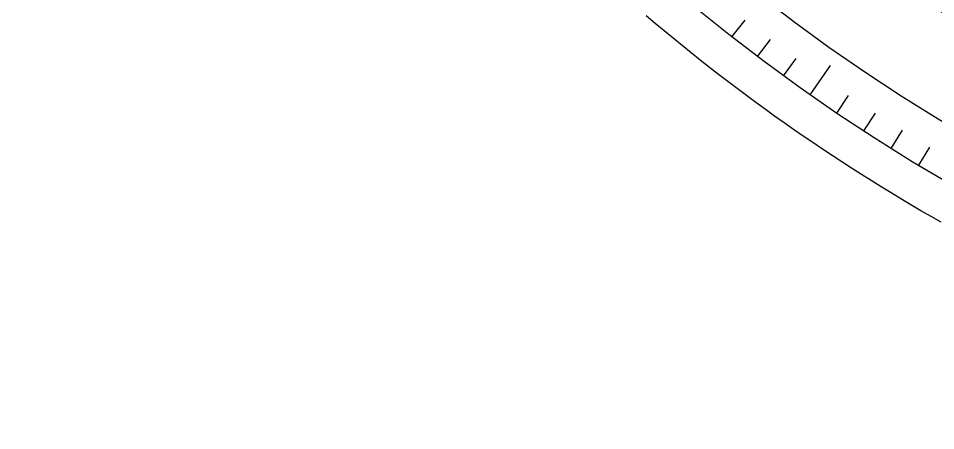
# Model space of a CAD drawing. Header units: millimetres. Extents: x -50 to 50, y -50 to 64.
# Drawn here: x -49 to -24.79, y -49 to -38.12 of the extents above; entities that cross this region are included whole.
import ezdxf

# ---------------------------------------------------------------- set-up
doc = ezdxf.new("R2010")
doc.units = ezdxf.units.MM
for name, color, linetype in [('CUT_OUTER', 1, 'Continuous'), ('ENGRAVE', 7, 'Continuous'), ('ENGRAVE_FINE', 8, 'Continuous')]:
    doc.layers.add(name, color=color, linetype=linetype)

msp = doc.modelspace()

# ---------------------------------------------------------------- linework, layer by layer
at = {"layer": 'CUT_OUTER'}
msp.add_lwpolyline([(-24.6449, -43.5043), (-24.9114, -43.3523), (-25.1769, -43.1986), (-25.4415, -43.0433), (-25.7051, -42.8864), (-25.9678, -42.7279), (-26.2295, -42.5678), (-26.4902, -42.406), (-26.7499, -42.2427), (-27.0086, -42.0777), (-27.2662, -41.9112), (-27.5229, -41.7431), (-27.7785, -41.5735), (-28.0331, -41.4023), (-28.2866, -41.2295), (-28.539, -41.0551), (-28.7904, -40.8792), (-29.0407, -40.7018), (-29.2899, -40.5229), (-29.538, -40.3424), (-29.785, -40.1604), (-30.0308, -39.9769), (-30.2756, -39.7918), (-30.5191, -39.6053), (-30.7616, -39.4173), (-31.0029, -39.2278), (-31.243, -39.0369), (-31.4819, -38.8444), (-31.7197, -38.6505), (-31.9562, -38.4552), (-32.1916, -38.2584), (-32.4257, -38.0601)], dxfattribs=at)
at = {"layer": 'ENGRAVE'}
msp.add_lwpolyline([(-28.1052, -40.1385), (-27.5675, -39.3705)], dxfattribs=at)
for radius in [49, 49, 47.6875, 45.25, 45.25, 43.325, 39.75, 39.75]:
    msp.add_circle((0, 0), radius, dxfattribs=at)
at = {"layer": 'ENGRAVE_FINE'}
for points in [[(-30.1674, -38.6125), (-29.8211, -38.1693)], [(-29.4889, -39.1331), (-29.1504, -38.6839)], [(-28.8015, -39.6418), (-28.4708, -39.1868)], [(-27.4005, -40.6228), (-27.0859, -40.1565)], [(-26.6873, -41.0949), (-26.381, -40.6231)], [(-25.966, -41.5544), (-25.668, -41.0773)], [(-25.2369, -42.0012), (-24.9472, -41.519)]]:
    msp.add_lwpolyline(points, dxfattribs=at)

doc.saveas('drawing.dxf')
